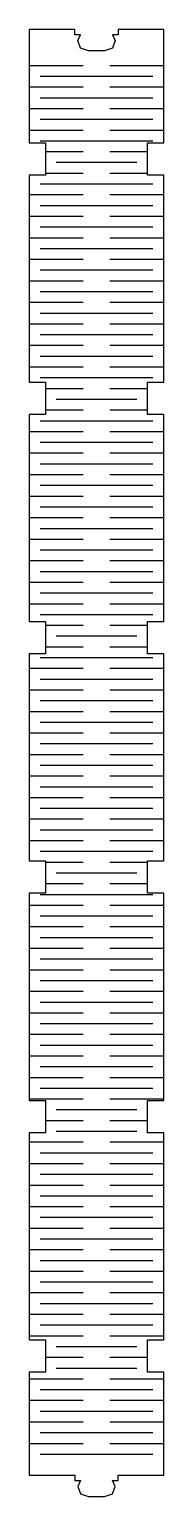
# Model space of a CAD drawing. Header units: millimetres. Extents: x 0 to 50, y -8 to 537.
import ezdxf

# ---------------------------------------------------------------- set-up
doc = ezdxf.new("R2010")
doc.units = ezdxf.units.MM
doc.layers.add('CUT_KERF_LINE', color=7, linetype='CONTINUOUS')
doc.layers.add('CUT_OUTER', color=7, linetype='CONTINUOUS')

msp = doc.modelspace()

# ---------------------------------------------------------------- linework, layer by layer
at = {"layer": 'CUT_KERF_LINE'}
for p, q in [((0, 524), (20, 524)), ((30, 524), (50, 524)), ((4, 520), (46, 520)), ((0, 516), (20, 516)), ((30, 516), (50, 516)), ((0, 508), (20, 508)), ((4, 512), (46, 512)), ((30, 508), (50, 508)), ((4, 504), (46, 504)), ((0, 500), (20, 500)), ((30, 500), (50, 500)), ((4, 496), (46, 496)), ((6, 492), (20, 492)), ((30, 492), (44, 492)), ((10, 488), (40, 488)), ((4, 480), (46, 480)), ((6, 484), (20, 484)), ((30, 484), (44, 484)), ((0, 476), (20, 476)), ((30, 476), (50, 476)), ((4, 472), (46, 472)), ((0, 468), (20, 468)), ((4, 464), (46, 464)), ((30, 468), (50, 468)), ((0, 460), (20, 460)), ((30, 460), (50, 460)), ((4, 456), (46, 456)), ((0, 452), (20, 452)), ((4, 448), (46, 448)), ((30, 452), (50, 452)), ((0, 444), (20, 444)), ((30, 444), (50, 444)), ((4, 440), (46, 440)), ((0, 436), (20, 436)), ((4, 432), (46, 432)), ((30, 436), (50, 436)), ((0, 428), (20, 428)), ((30, 428), (50, 428)), ((0, 420), (20, 420)), ((4, 424), (46, 424)), ((30, 420), (50, 420)), ((4, 416), (46, 416)), ((0, 412), (20, 412)), ((30, 412), (50, 412)), ((4, 408), (46, 408)), ((6, 404), (20, 404)), ((30, 404), (44, 404)), ((10, 400), (40, 400)), ((6, 396), (20, 396)), ((30, 396), (44, 396)), ((0, 388), (20, 388)), ((4, 392), (46, 392)), ((30, 388), (50, 388)), ((4, 384), (46, 384)), ((0, 380), (20, 380)), ((30, 380), (50, 380)), ((0, 372), (20, 372)), ((4, 376), (46, 376)), ((30, 372), (50, 372)), ((4, 368), (46, 368)), ((0, 364), (20, 364)), ((4, 360), (46, 360)), ((30, 364), (50, 364)), ((0, 356), (20, 356)), ((30, 356), (50, 356)), ((4, 352), (46, 352)), ((0, 348), (20, 348)), ((4, 344), (46, 344)), ((30, 348), (50, 348)), ((0, 340), (20, 340)), ((30, 340), (50, 340)), ((4, 336), (46, 336)), ((0, 332), (20, 332)), ((4, 328), (46, 328)), ((30, 332), (50, 332)), ((0, 324), (20, 324)), ((30, 324), (50, 324)), ((4, 320), (46, 320)), ((6, 316), (20, 316)), ((10, 312), (40, 312)), ((30, 316), (44, 316)), ((6, 308), (20, 308)), ((30, 308), (44, 308)), ((0, 300), (20, 300)), ((4, 304), (46, 304)), ((30, 300), (50, 300)), ((4, 296), (46, 296)), ((0, 292), (20, 292)), ((30, 292), (50, 292)), ((0, 284), (20, 284)), ((4, 288), (46, 288)), ((30, 284), (50, 284)), ((4, 280), (46, 280)), ((0, 276), (20, 276)), ((30, 276), (50, 276)), ((0, 268), (20, 268)), ((4, 272), (46, 272)), ((30, 268), (50, 268)), ((4, 264), (46, 264)), ((0, 260), (20, 260)), ((30, 260), (50, 260)), ((0, 252), (20, 252)), ((4, 256), (46, 256)), ((30, 252), (50, 252)), ((4, 248), (46, 248)), ((0, 244), (20, 244)), ((4, 240), (46, 240)), ((30, 244), (50, 244)), ((0, 236), (20, 236)), ((30, 236), (50, 236)), ((4, 232), (46, 232)), ((6, 228), (20, 228)), ((10, 224), (40, 224)), ((30, 228), (44, 228)), ((6, 220), (20, 220)), ((30, 220), (44, 220)), ((4, 216), (46, 216)), ((0, 212), (20, 212)), ((4, 208), (46, 208)), ((30, 212), (50, 212)), ((0, 204), (20, 204)), ((30, 204), (50, 204)), ((4, 200), (46, 200)), ((0, 196), (20, 196)), ((4, 192), (46, 192)), ((30, 196), (50, 196)), ((0, 188), (20, 188)), ((30, 188), (50, 188)), ((0, 180), (20, 180)), ((4, 184), (46, 184)), ((30, 180), (50, 180)), ((4, 176), (46, 176)), ((0, 172), (20, 172)), ((30, 172), (50, 172)), ((0, 164), (20, 164)), ((4, 168), (46, 168)), ((30, 164), (50, 164)), ((4, 160), (46, 160)), ((0, 156), (20, 156)), ((30, 156), (50, 156)), ((0, 148), (20, 148)), ((4, 152), (46, 152)), ((30, 148), (50, 148)), ((4, 144), (46, 144)), ((0, 140), (20, 140)), ((30, 140), (50, 140)), ((6, 132), (20, 132)), ((10, 136), (40, 136)), ((30, 132), (44, 132)), ((10, 128), (40, 128)), ((0, 124), (20, 124)), ((4, 120), (46, 120)), ((30, 124), (50, 124)), ((0, 116), (20, 116)), ((30, 116), (50, 116)), ((4, 112), (46, 112)), ((0, 108), (20, 108)), ((4, 104), (46, 104)), ((30, 108), (50, 108)), ((0, 100), (20, 100)), ((30, 100), (50, 100)), ((4, 96), (46, 96)), ((0, 92), (20, 92)), ((4, 88), (46, 88)), ((30, 92), (50, 92)), ((0, 84), (20, 84)), ((30, 84), (50, 84)), ((4, 80), (46, 80)), ((0, 76), (20, 76)), ((4, 72), (46, 72)), ((30, 76), (50, 76)), ((0, 68), (20, 68)), ((30, 68), (50, 68)), ((0, 60), (20, 60)), ((4, 64), (46, 64)), ((30, 60), (50, 60)), ((4, 56), (46, 56)), ((0, 52), (20, 52)), ((30, 52), (50, 52)), ((6, 44), (20, 44)), ((10, 48), (40, 48)), ((30, 44), (44, 44)), ((10, 40), (40, 40)), ((0, 36), (20, 36)), ((30, 36), (50, 36)), ((0, 28), (20, 28)), ((4, 32), (46, 32)), ((30, 28), (50, 28)), ((4, 24), (46, 24)), ((0, 20), (20, 20)), ((30, 20), (50, 20)), ((0, 12), (20, 12)), ((4, 16), (46, 16)), ((30, 12), (50, 12)), ((4, 8), (46, 8))]:
    msp.add_line(p, q, dxfattribs=at)
at = {"layer": 'CUT_OUTER'}
msp.add_lwpolyline([(0, 0.2), (17, 0.2), (17, -1.8), (19, -1.8), (18, -4), (19, -6.8), (22, -7.8), (28, -7.8), (31, -6.8), (32, -4), (31, -1.8), (33, -1.8), (33, 0.2), (50, 0.2), (50, 38.482081), (44, 38.482081), (44, 50.482081), (50, 50.482081), (50, 127.441618), (44, 127.441618), (44, 139.441618), (50, 139.441618), (50, 216.401156), (44, 216.401156), (44, 228.401156), (50, 228.401156), (50, 305.360694), (44, 305.360694), (44, 317.360694), (50, 317.360694), (50, 394.320231), (44, 394.320231), (44, 406.320231), (50, 406.320231), (50, 483.279769), (44, 483.279769), (44, 495.279769), (50, 495.279769), (50, 537.412344), (33, 537.412344), (33, 535.412344), (31, 535.412344), (32, 533.212344), (31, 530.412344), (28, 529.412344), (22, 529.412344), (19, 530.412344), (18, 533.212344), (19, 535.412344), (17, 535.412344), (17, 537.412344), (0, 537.412344), (0, 495.279769), (6, 495.279769), (6, 483.279769), (0, 483.279769), (0, 406.320231), (6, 406.320231), (6, 394.320231), (0, 394.320231), (0, 317.360694), (6, 317.360694), (6, 305.360694), (0, 305.360694), (0, 228.401156), (6, 228.401156), (6, 216.401156), (0, 216.401156), (0, 139.441618), (6, 139.441618), (6, 127.441618), (0, 127.441618), (0, 50.482081), (6, 50.482081), (6, 38.482081), (0, 38.482081)], close=True, dxfattribs=at)

doc.saveas('drawing.dxf')
